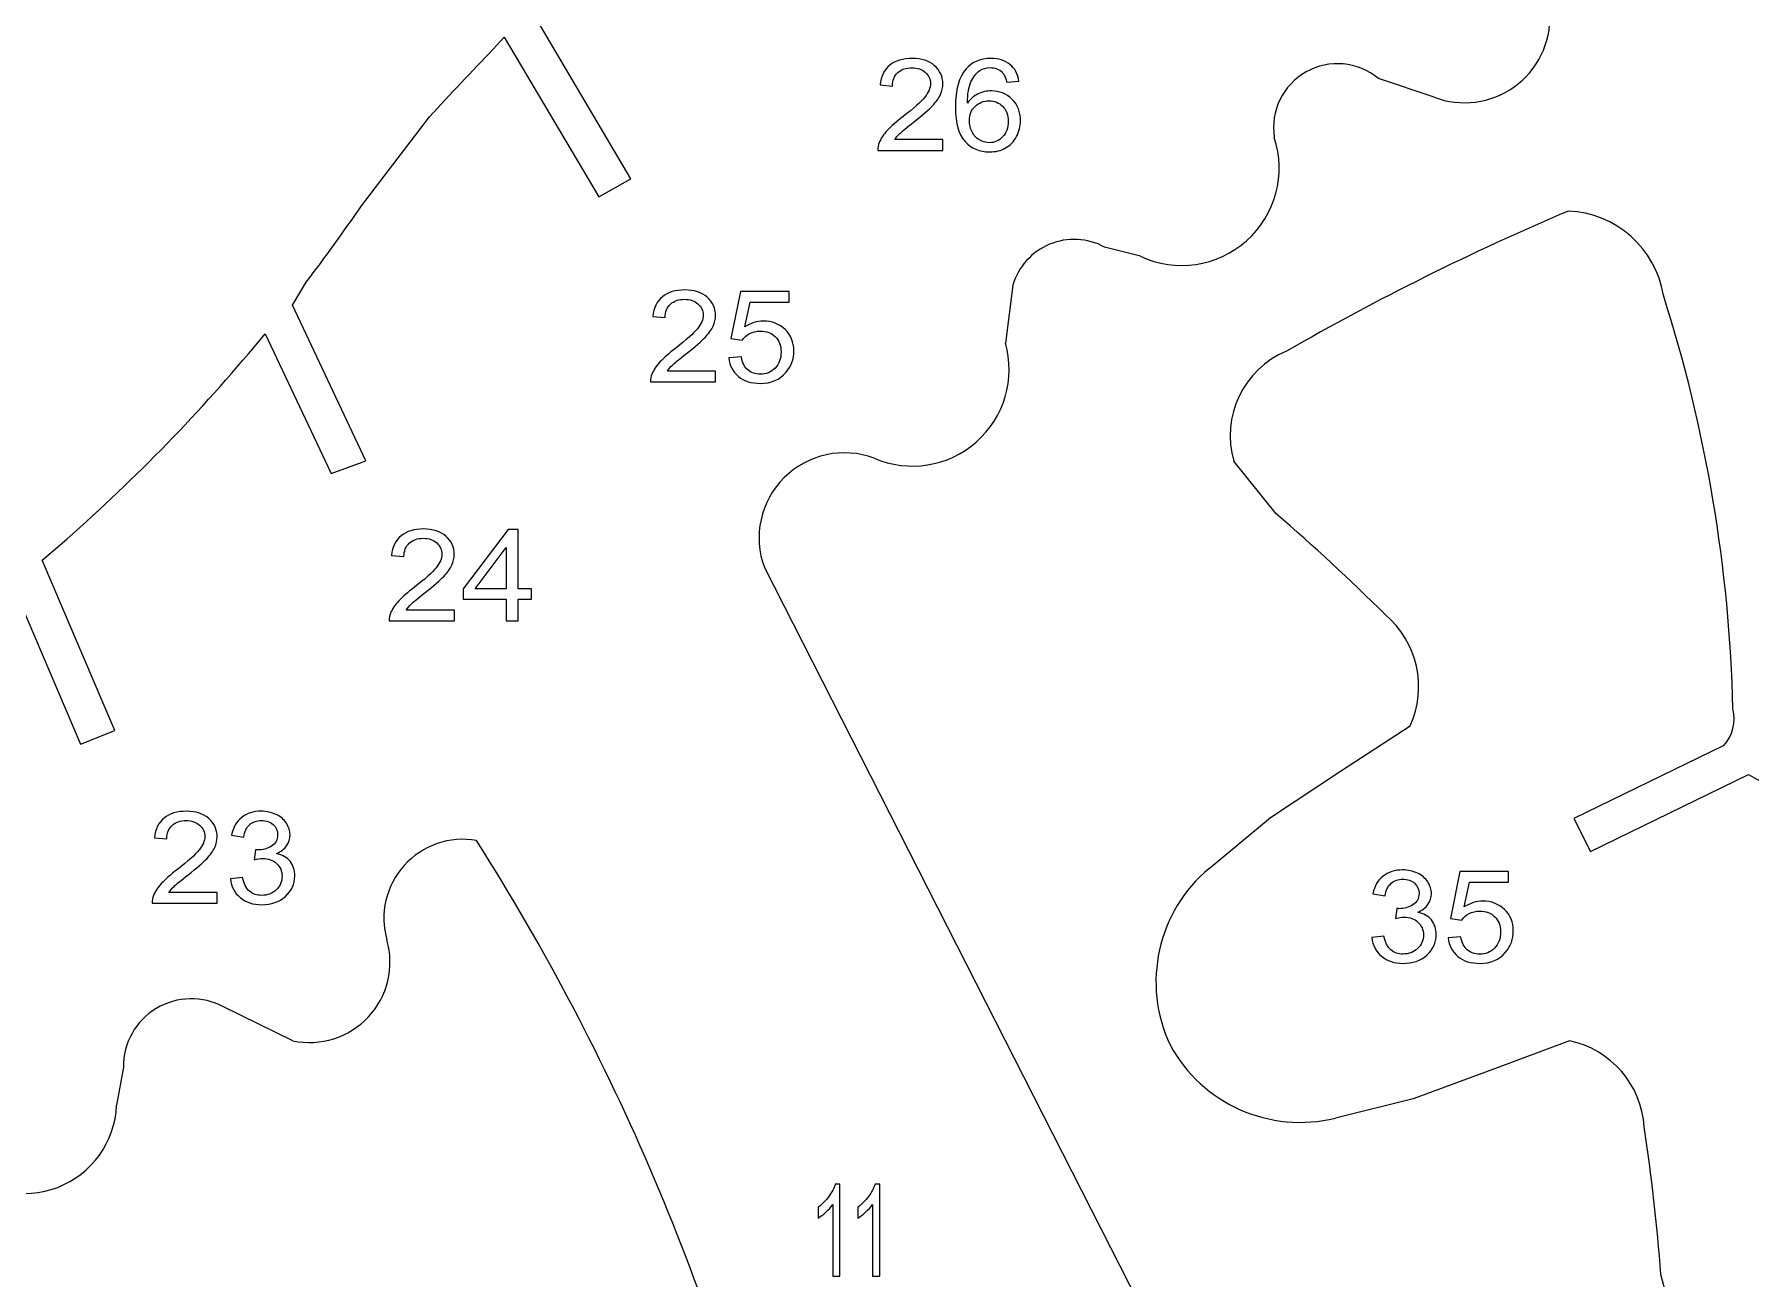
# Model space of a CAD drawing. Header units: millimetres. Extents: x -145 to 189, y -186 to 77.
# Drawn here: x 89.51 to 138.28, y -130.41 to -95.04 of the extents above; entities that cross this region are included whole.
import ezdxf

# ---------------------------------------------------------------- set-up
doc = ezdxf.new("R2010")
doc.units = ezdxf.units.MM
doc.header["$MEASUREMENT"] = 0
doc.layers.add('Capa 1', color=7, linetype='Continuous')

msp = doc.modelspace()

# ---------------------------------------------------------------- linework, layer by layer
at = {"layer": 'Capa 1', "lineweight": 25}
for points in [[(106.4573, -99.147), (106.4573, -99.147), (103.6437, -94.3845), (103.6437, -94.3845)], [(102.548, -95.4636), (101.934, -96.0958), (101.3298, -96.7374), (100.7356, -97.3882)], [(102.548, -95.4636), (102.548, -95.4636), (102.863, -95.1218), (102.863, -95.1218)], [(102.863, -95.1218), (102.863, -95.1218), (105.5449, -99.6613), (105.5449, -99.6613)], [(129.2842, -96.8275), (129.2842, -96.8275), (127.7018, -96.2988), (127.7018, -96.2988)], [(98.8023, -99.9152), (98.8023, -99.9152), (100.7356, -97.3882), (100.7356, -97.3882)], [(105.5449, -99.6613), (105.5449, -99.6613), (106.4573, -99.147), (106.4573, -99.147)], [(97.2346, -102.0839), (97.776, -101.3748), (98.2987, -100.6516), (98.8023, -99.9152)], [(133.0924, -100.0649), (130.3455, -101.2302), (127.6717, -102.561), (125.0858, -104.05)], [(135.7983, -102.4582), (135.5803, -101.1184), (134.4488, -100.1176), (133.0924, -100.0649)], [(120.9392, -101.3477), (120.9392, -101.3477), (119.9181, -101.0857), (119.9181, -101.0857)], [(96.843, -102.7387), (96.843, -102.7387), (97.2346, -102.0839), (97.2346, -102.0839)], [(117.3131, -102.1684), (117.3131, -102.1684), (117.1052, -103.8152), (117.1052, -103.8152)], [(98.9329, -107.1618), (98.9329, -107.1618), (96.843, -102.7387), (96.843, -102.7387)], [(137.7752, -114.2173), (137.6798, -110.2234), (137.0141, -106.2637), (135.7983, -102.4582)], [(95.7557, -103.9304), (95.7557, -103.9304), (96.0676, -103.5488), (96.0676, -103.5488)], [(96.0676, -103.5488), (96.0676, -103.5488), (97.9459, -107.524), (97.9459, -107.524)], [(90.2453, -109.5527), (92.2237, -107.8228), (94.066, -105.9432), (95.7557, -103.9304)], [(125.0858, -104.05), (123.8626, -104.5584), (123.2196, -105.9074), (123.5951, -107.1778)], [(97.9459, -107.524), (97.9459, -107.524), (98.9329, -107.1618), (98.9329, -107.1618)], [(124.7958, -108.6673), (124.7958, -108.6673), (123.5951, -107.1778), (123.5951, -107.1778)], [(127.8903, -111.532), (126.8926, -110.5413), (125.8604, -109.5858), (124.7958, -108.6673)], [(89.7327, -109.9895), (89.7327, -109.9895), (90.2453, -109.5527), (90.2453, -109.5527)], [(91.7938, -114.8318), (91.7938, -114.8318), (89.7327, -109.9895), (89.7327, -109.9895)], [(110.2524, -110.198), (110.2524, -110.198), (123.9055, -137.0298), (123.9055, -137.0298)], [(88.8595, -110.6112), (88.8595, -110.6112), (90.8212, -115.2209), (90.8212, -115.2209)], [(128.6014, -114.6997), (129.1037, -113.604), (128.8127, -112.3078), (127.8903, -111.532)], [(137.5168, -115.26), (137.771, -114.9771), (137.8678, -114.5862), (137.7752, -114.2173)], [(90.8212, -115.2209), (90.8212, -115.2209), (91.7938, -114.8318), (91.7938, -114.8318)], [(126.6278, -115.9855), (126.6278, -115.9855), (128.6014, -114.6997), (128.6014, -114.6997)], [(137.5168, -115.26), (137.5168, -115.26), (133.2513, -117.3336), (133.2513, -117.3336)], [(124.6395, -117.2996), (124.6395, -117.2996), (126.6278, -115.9855), (126.6278, -115.9855)], [(133.7239, -118.2682), (133.7239, -118.2682), (138.2153, -116.0831), (138.2153, -116.0831)], [(138.2153, -116.0831), (138.2153, -116.0831), (138.6912, -116.3465), (138.6912, -116.3465)], [(122.8936, -118.751), (122.8936, -118.751), (124.6395, -117.2996), (124.6395, -117.2996)], [(133.2513, -117.3336), (133.2513, -117.3336), (133.7239, -118.2682), (133.7239, -118.2682)], [(110.5474, -137.9041), (108.8368, -130.8342), (105.9733, -124.0945), (102.072, -117.9553)], [(122.8936, -118.751), (121.4226, -119.9735), (120.9657, -122.0367), (121.7829, -123.766)], [(96.8548, -123.6492), (96.8548, -123.6492), (94.886, -122.6881), (94.886, -122.6881)], [(121.7829, -123.766), (122.691, -125.4494), (124.6235, -126.3047), (126.4801, -125.8448)], [(133.1265, -123.6496), (133.1265, -123.6496), (130.9209, -124.4768), (130.9209, -124.4768)], [(135.256, -126.1001), (135.1781, -124.8973), (134.3067, -123.8945), (133.1265, -123.6496)], [(92.0392, -124.3951), (92.0392, -124.3951), (91.8487, -125.4811), (91.8487, -125.4811)], [(130.9209, -124.4768), (130.9209, -124.4768), (128.6841, -125.299), (128.6841, -125.299)], [(128.6841, -125.299), (128.6841, -125.299), (126.4801, -125.8448), (126.4801, -125.8448)], [(135.7285, -130.2905), (135.62, -128.8886), (135.4624, -127.491), (135.256, -126.1001)], [(136.2164, -132.1405), (136.2164, -132.1405), (135.7285, -130.2905), (135.7285, -130.2905)]]:
    msp.add_open_spline(points, degree=3, dxfattribs=at)
for points in [[(129.2842, -96.8275), (130.0458, -97.1161), (130.9012, -97.0043), (131.5629, -96.5295), (131.5629, -96.5295), (132.2246, -96.0547), (132.6046, -95.2801), (132.575, -94.4663)], [(127.7018, -96.2988), (127.122, -95.8133), (126.3021, -95.7379), (125.6436, -96.1095), (125.6436, -96.1095), (124.985, -96.4811), (124.6257, -97.2219), (124.7415, -97.9691)], [(120.9392, -101.3477), (121.9409, -101.8159), (123.125, -101.6434), (123.9516, -100.909), (123.9516, -100.909), (124.7781, -100.1746), (125.0887, -99.0189), (124.7415, -97.9691)], [(119.9181, -101.0857), (119.4363, -100.8266), (118.8635, -100.798), (118.3583, -101.008), (118.3583, -101.008), (117.8531, -101.218), (117.4693, -101.6441), (117.3131, -102.1684)], [(113.3747, -107.0892), (114.3487, -107.5079), (115.4766, -107.3292), (116.2735, -106.6299), (116.2735, -106.6299), (117.0703, -105.9306), (117.3939, -104.8353), (117.1052, -103.8152)], [(113.3747, -107.0892), (112.4871, -106.7568), (111.4872, -106.9725), (110.8155, -107.6413), (110.8155, -107.6413), (110.1439, -108.31), (109.9239, -109.309), (110.2524, -110.198)], [(102.072, -117.9553), (101.3106, -117.8228), (100.5345, -118.0912), (100.0177, -118.6658), (100.0177, -118.6658), (99.5008, -119.2404), (99.3159, -120.0405), (99.5281, -120.7836)], [(96.8548, -123.6492), (97.6395, -123.8153), (98.454, -123.5583), (99.0011, -122.9718), (99.0011, -122.9718), (99.5483, -122.3853), (99.7482, -121.555), (99.5281, -120.7836)], [(94.886, -122.6881), (94.2867, -122.3633), (93.5604, -122.3791), (92.9758, -122.7297), (92.9758, -122.7297), (92.3911, -123.0802), (92.035, -123.7134), (92.0392, -124.3951)], [(87.3624, -127.2166), (88.0971, -127.957), (89.2003, -128.1922), (90.1731, -127.8159), (90.1731, -127.8159), (91.1458, -127.4396), (91.8035, -126.5231), (91.8487, -125.4811)]]:
    msp.add_open_spline(points, degree=3, knots=[0, 0, 0, 0, 0.3333333, 0.3333333, 0.3333333, 0.3333333, 1, 1, 1, 1], dxfattribs=at)
at = {"layer": 'Capa 1'}
for points, knots in [([(115.3281, -98.0328), (115.3281, -98.0328), (115.3281, -98.3382), (115.3281, -98.3382), (115.3281, -98.3382), (115.3281, -98.3382), (113.4771, -98.3382), (113.4771, -98.3382), (113.4771, -98.3382), (113.4746, -98.2612), (113.4882, -98.1873), (113.5175, -98.1158), (113.5175, -98.1158), (113.5651, -97.9988), (113.6412, -97.8831), (113.7459, -97.7698), (113.7459, -97.7698), (113.8507, -97.6564), (114.0004, -97.5255), (114.195, -97.3771), (114.195, -97.3771), (114.4976, -97.145), (114.7033, -96.9613), (114.8107, -96.8256), (114.8107, -96.8256), (114.9187, -96.6898), (114.9727, -96.5614), (114.9727, -96.4402), (114.9727, -96.4402), (114.9727, -96.3135), (114.9239, -96.2068), (114.8262, -96.1196), (114.8262, -96.1196), (114.7286, -96.0329), (114.6011, -95.9893), (114.4443, -95.9893), (114.4443, -95.9893), (114.2784, -95.9893), (114.1455, -96.0353), (114.046, -96.1275), (114.046, -96.1275), (113.9464, -96.219), (113.8963, -96.3462), (113.895, -96.5092), (113.895, -96.5092), (113.895, -96.5092), (113.5436, -96.4765), (113.5436, -96.4765), (113.5436, -96.4765), (113.5677, -96.2317), (113.6587, -96.045), (113.8163, -95.9166), (113.8163, -95.9166), (113.9743, -95.7881), (114.1859, -95.7238), (114.4521, -95.7238), (114.4521, -95.7238), (114.7201, -95.7238), (114.933, -95.7929), (115.0892, -95.9317), (115.0892, -95.9317), (115.246, -96.0705), (115.3241, -96.2426), (115.3241, -96.4474), (115.3241, -96.4474), (115.3241, -96.5517), (115.3013, -96.6541), (115.2552, -96.7547), (115.2552, -96.7547), (115.2096, -96.8559), (115.1335, -96.9619), (115.0274, -97.0734), (115.0274, -97.0734), (114.9206, -97.1843), (114.7443, -97.3377), (114.4983, -97.5316), (114.4983, -97.5316), (114.292, -97.6928), (114.1593, -97.8019), (114.1006, -97.8594), (114.1006, -97.8594), (114.0421, -97.917), (113.9939, -97.9746), (113.9555, -98.0328), (113.9555, -98.0328), (113.9555, -98.0328), (115.3281, -98.0328), (115.3281, -98.0328)], [0, 0, 0, 0, 0.0434783, 0.0434783, 0.0434783, 0.0434783, 0.0869565, 0.0869565, 0.0869565, 0.0869565, 0.1304348, 0.1304348, 0.1304348, 0.1304348, 0.173913, 0.173913, 0.173913, 0.173913, 0.2173913, 0.2173913, 0.2173913, 0.2173913, 0.2608696, 0.2608696, 0.2608696, 0.2608696, 0.3043478, 0.3043478, 0.3043478, 0.3043478, 0.3478261, 0.3478261, 0.3478261, 0.3478261, 0.3913043, 0.3913043, 0.3913043, 0.3913043, 0.4347826, 0.4347826, 0.4347826, 0.4347826, 0.4782609, 0.4782609, 0.4782609, 0.4782609, 0.5217391, 0.5217391, 0.5217391, 0.5217391, 0.5652174, 0.5652174, 0.5652174, 0.5652174, 0.6086957, 0.6086957, 0.6086957, 0.6086957, 0.6521739, 0.6521739, 0.6521739, 0.6521739, 0.6956522, 0.6956522, 0.6956522, 0.6956522, 0.7391304, 0.7391304, 0.7391304, 0.7391304, 0.7826087, 0.7826087, 0.7826087, 0.7826087, 0.826087, 0.826087, 0.826087, 0.826087, 0.8695652, 0.8695652, 0.8695652, 0.8695652, 0.9130435, 0.9130435, 0.9130435, 0.9130435, 1, 1, 1, 1]), ([(117.4841, -96.3711), (117.4841, -96.3711), (117.1444, -96.3965), (117.1444, -96.3965), (117.1444, -96.3965), (117.1138, -96.2711), (117.0702, -96.1796), (117.0136, -96.1226), (117.0136, -96.1226), (116.9205, -96.0311), (116.8053, -95.9856), (116.6687, -95.9856), (116.6687, -95.9856), (116.5587, -95.9856), (116.4611, -96.0141), (116.3772, -96.0711), (116.3772, -96.0711), (116.2691, -96.1444), (116.1845, -96.2511), (116.1214, -96.3917), (116.1214, -96.3917), (116.0589, -96.5329), (116.0263, -96.7335), (116.0237, -96.9934), (116.0237, -96.9934), (116.1064, -96.8765), (116.2079, -96.7892), (116.3276, -96.7329), (116.3276, -96.7329), (116.4474, -96.6759), (116.5724, -96.6474), (116.7038, -96.6474), (116.7038, -96.6474), (116.9329, -96.6474), (117.1281, -96.7262), (117.2895, -96.8832), (117.2895, -96.8832), (117.4503, -97.0401), (117.5309, -97.2425), (117.5309, -97.4916), (117.5309, -97.4916), (117.5309, -97.6552), (117.4932, -97.8067), (117.4177, -97.9473), (117.4177, -97.9473), (117.3416, -98.0879), (117.2381, -98.1952), (117.1054, -98.2697), (117.1054, -98.2697), (116.9733, -98.3443), (116.8229, -98.3818), (116.655, -98.3818), (116.655, -98.3818), (116.3693, -98.3818), (116.1356, -98.2837), (115.9548, -98.0879), (115.9548, -98.0879), (115.7745, -97.8922), (115.6841, -97.5692), (115.6841, -97.1195), (115.6841, -97.1195), (115.6841, -96.6165), (115.7843, -96.2505), (115.984, -96.022), (115.984, -96.022), (116.1585, -95.8232), (116.3934, -95.7238), (116.6895, -95.7238), (116.6895, -95.7238), (116.9095, -95.7238), (117.0904, -95.7814), (117.231, -95.896), (117.231, -95.896), (117.3716, -96.0105), (117.4562, -96.1687), (117.4841, -96.3711)], [0, 0, 0, 0, 0.05, 0.05, 0.05, 0.05, 0.1, 0.1, 0.1, 0.1, 0.15, 0.15, 0.15, 0.15, 0.2, 0.2, 0.2, 0.2, 0.25, 0.25, 0.25, 0.25, 0.3, 0.3, 0.3, 0.3, 0.35, 0.35, 0.35, 0.35, 0.4, 0.4, 0.4, 0.4, 0.45, 0.45, 0.45, 0.45, 0.5, 0.5, 0.5, 0.5, 0.55, 0.55, 0.55, 0.55, 0.6, 0.6, 0.6, 0.6, 0.65, 0.65, 0.65, 0.65, 0.7, 0.7, 0.7, 0.7, 0.75, 0.75, 0.75, 0.75, 0.8, 0.8, 0.8, 0.8, 0.85, 0.85, 0.85, 0.85, 0.9, 0.9, 0.9, 0.9, 1, 1, 1, 1]), ([(116.0784, -97.4946), (116.0784, -97.6049), (116.1038, -97.7104), (116.1539, -97.811), (116.1539, -97.811), (116.204, -97.9116), (116.2743, -97.9879), (116.3635, -98.0406), (116.3635, -98.0406), (116.4533, -98.0934), (116.5483, -98.12), (116.6492, -98.12), (116.6492, -98.12), (116.7955, -98.12), (116.9205, -98.0655), (117.0241, -97.9564), (117.0241, -97.9564), (117.1275, -97.8473), (117.1796, -97.6995), (117.1796, -97.5122), (117.1796, -97.5122), (117.1796, -97.3322), (117.1281, -97.1904), (117.026, -97.0868), (117.026, -97.0868), (116.9238, -96.9831), (116.7936, -96.931), (116.6355, -96.931), (116.6355, -96.931), (116.4806, -96.931), (116.3485, -96.9831), (116.2404, -97.0868), (116.2404, -97.0868), (116.1324, -97.1904), (116.0784, -97.3262), (116.0784, -97.4946)], [0, 0, 0, 0, 0.1, 0.1, 0.1, 0.1, 0.2, 0.2, 0.2, 0.2, 0.3, 0.3, 0.3, 0.3, 0.4, 0.4, 0.4, 0.4, 0.5, 0.5, 0.5, 0.5, 0.6, 0.6, 0.6, 0.6, 0.7, 0.7, 0.7, 0.7, 0.8, 0.8, 0.8, 0.8, 1, 1, 1, 1]), ([(108.8687, -104.6145), (108.8687, -104.6145), (108.8687, -104.9199), (108.8687, -104.9199), (108.8687, -104.9199), (108.8687, -104.9199), (107.0177, -104.9199), (107.0177, -104.9199), (107.0177, -104.9199), (107.0152, -104.8429), (107.0288, -104.769), (107.0581, -104.6975), (107.0581, -104.6975), (107.1057, -104.5805), (107.1818, -104.4648), (107.2865, -104.3515), (107.2865, -104.3515), (107.3913, -104.2381), (107.541, -104.1072), (107.7356, -103.9588), (107.7356, -103.9588), (108.0382, -103.7267), (108.2439, -103.543), (108.3513, -103.4073), (108.3513, -103.4073), (108.4593, -103.2715), (108.5133, -103.1431), (108.5133, -103.0219), (108.5133, -103.0219), (108.5133, -102.8952), (108.4645, -102.7885), (108.3669, -102.7013), (108.3669, -102.7013), (108.2692, -102.6146), (108.1417, -102.571), (107.9849, -102.571), (107.9849, -102.571), (107.819, -102.571), (107.6861, -102.617), (107.5866, -102.7092), (107.5866, -102.7092), (107.487, -102.8007), (107.4369, -102.9279), (107.4356, -103.0909), (107.4356, -103.0909), (107.4356, -103.0909), (107.0842, -103.0582), (107.0842, -103.0582), (107.0842, -103.0582), (107.1083, -102.8134), (107.1993, -102.6267), (107.3569, -102.4983), (107.3569, -102.4983), (107.5149, -102.3698), (107.7265, -102.3055), (107.9927, -102.3055), (107.9927, -102.3055), (108.2608, -102.3055), (108.4736, -102.3746), (108.6299, -102.5134), (108.6299, -102.5134), (108.7866, -102.6522), (108.8647, -102.8243), (108.8647, -103.0291), (108.8647, -103.0291), (108.8647, -103.1334), (108.8419, -103.2358), (108.7958, -103.3364), (108.7958, -103.3364), (108.7502, -103.4376), (108.6741, -103.5436), (108.568, -103.6551), (108.568, -103.6551), (108.4613, -103.766), (108.2849, -103.9194), (108.0389, -104.1133), (108.0389, -104.1133), (107.8326, -104.2745), (107.6999, -104.3836), (107.6412, -104.4411), (107.6412, -104.4411), (107.5827, -104.4987), (107.5345, -104.5563), (107.4962, -104.6145), (107.4962, -104.6145), (107.4962, -104.6145), (108.8687, -104.6145), (108.8687, -104.6145)], [0, 0, 0, 0, 0.0434783, 0.0434783, 0.0434783, 0.0434783, 0.0869565, 0.0869565, 0.0869565, 0.0869565, 0.1304348, 0.1304348, 0.1304348, 0.1304348, 0.173913, 0.173913, 0.173913, 0.173913, 0.2173913, 0.2173913, 0.2173913, 0.2173913, 0.2608696, 0.2608696, 0.2608696, 0.2608696, 0.3043478, 0.3043478, 0.3043478, 0.3043478, 0.3478261, 0.3478261, 0.3478261, 0.3478261, 0.3913043, 0.3913043, 0.3913043, 0.3913043, 0.4347826, 0.4347826, 0.4347826, 0.4347826, 0.4782609, 0.4782609, 0.4782609, 0.4782609, 0.5217391, 0.5217391, 0.5217391, 0.5217391, 0.5652174, 0.5652174, 0.5652174, 0.5652174, 0.6086957, 0.6086957, 0.6086957, 0.6086957, 0.6521739, 0.6521739, 0.6521739, 0.6521739, 0.6956522, 0.6956522, 0.6956522, 0.6956522, 0.7391304, 0.7391304, 0.7391304, 0.7391304, 0.7826087, 0.7826087, 0.7826087, 0.7826087, 0.826087, 0.826087, 0.826087, 0.826087, 0.8695652, 0.8695652, 0.8695652, 0.8695652, 0.9130435, 0.9130435, 0.9130435, 0.9130435, 1, 1, 1, 1]), ([(109.2402, -104.2363), (109.2402, -104.2363), (109.5995, -104.2109), (109.5995, -104.2109), (109.5995, -104.2109), (109.6262, -104.3739), (109.6881, -104.4963), (109.7843, -104.5787), (109.7843, -104.5787), (109.8806, -104.6605), (109.9984, -104.7017), (110.137, -104.7017), (110.137, -104.7017), (110.3044, -104.7017), (110.4442, -104.6436), (110.5581, -104.5278), (110.5581, -104.5278), (110.6713, -104.4115), (110.728, -104.2575), (110.728, -104.066), (110.728, -104.066), (110.728, -103.8836), (110.674, -103.74), (110.5653, -103.6345), (110.5653, -103.6345), (110.4566, -103.5291), (110.3127, -103.4764), (110.1338, -103.4764), (110.1338, -103.4764), (110.0225, -103.4764), (109.9229, -103.5), (109.8344, -103.5473), (109.8344, -103.5473), (109.7466, -103.5945), (109.6776, -103.6557), (109.6268, -103.7309), (109.6268, -103.7309), (109.6268, -103.7309), (109.3027, -103.6873), (109.3027, -103.6873), (109.3027, -103.6873), (109.3027, -103.6873), (109.5722, -102.3492), (109.5722, -102.3492), (109.5722, -102.3492), (109.5722, -102.3492), (110.9584, -102.3492), (110.9584, -102.3492), (110.9584, -102.3492), (110.9584, -102.3492), (110.9584, -102.6546), (110.9584, -102.6546), (110.9584, -102.6546), (110.9584, -102.6546), (109.8461, -102.6546), (109.8461, -102.6546), (109.8461, -102.6546), (109.8461, -102.6546), (109.6971, -103.357), (109.6971, -103.357), (109.6971, -103.357), (109.8644, -103.2473), (110.0401, -103.1928), (110.2236, -103.1928), (110.2236, -103.1928), (110.467, -103.1928), (110.6727, -103.2715), (110.8399, -103.4291), (110.8399, -103.4291), (111.0072, -103.5867), (111.0911, -103.7891), (111.0911, -104.0363), (111.0911, -104.0363), (111.0911, -104.2721), (111.0175, -104.4757), (110.8705, -104.6472), (110.8705, -104.6472), (110.6915, -104.8581), (110.4469, -104.9635), (110.137, -104.9635), (110.137, -104.9635), (109.8833, -104.9635), (109.6762, -104.8969), (109.5156, -104.7642), (109.5156, -104.7642), (109.3548, -104.6314), (109.263, -104.4557), (109.2402, -104.2363)], [0, 0, 0, 0, 0.0434783, 0.0434783, 0.0434783, 0.0434783, 0.0869565, 0.0869565, 0.0869565, 0.0869565, 0.1304348, 0.1304348, 0.1304348, 0.1304348, 0.173913, 0.173913, 0.173913, 0.173913, 0.2173913, 0.2173913, 0.2173913, 0.2173913, 0.2608696, 0.2608696, 0.2608696, 0.2608696, 0.3043478, 0.3043478, 0.3043478, 0.3043478, 0.3478261, 0.3478261, 0.3478261, 0.3478261, 0.3913043, 0.3913043, 0.3913043, 0.3913043, 0.4347826, 0.4347826, 0.4347826, 0.4347826, 0.4782609, 0.4782609, 0.4782609, 0.4782609, 0.5217391, 0.5217391, 0.5217391, 0.5217391, 0.5652174, 0.5652174, 0.5652174, 0.5652174, 0.6086957, 0.6086957, 0.6086957, 0.6086957, 0.6521739, 0.6521739, 0.6521739, 0.6521739, 0.6956522, 0.6956522, 0.6956522, 0.6956522, 0.7391304, 0.7391304, 0.7391304, 0.7391304, 0.7826087, 0.7826087, 0.7826087, 0.7826087, 0.826087, 0.826087, 0.826087, 0.826087, 0.8695652, 0.8695652, 0.8695652, 0.8695652, 0.9130435, 0.9130435, 0.9130435, 0.9130435, 1, 1, 1, 1]), ([(101.4448, -111.4097), (101.4448, -111.4097), (101.4448, -111.7151), (101.4448, -111.7151), (101.4448, -111.7151), (101.4448, -111.7151), (99.5938, -111.7151), (99.5938, -111.7151), (99.5938, -111.7151), (99.5912, -111.6381), (99.6049, -111.5642), (99.6342, -111.4927), (99.6342, -111.4927), (99.6818, -111.3757), (99.7579, -111.26), (99.8626, -111.1467), (99.8626, -111.1467), (99.9674, -111.0333), (100.1171, -110.9024), (100.3117, -110.754), (100.3117, -110.754), (100.6143, -110.5219), (100.82, -110.3382), (100.9274, -110.2025), (100.9274, -110.2025), (101.0354, -110.0667), (101.0894, -109.9383), (101.0894, -109.8171), (101.0894, -109.8171), (101.0894, -109.6904), (101.0405, -109.5837), (100.9429, -109.4965), (100.9429, -109.4965), (100.8453, -109.4098), (100.7177, -109.3662), (100.561, -109.3662), (100.561, -109.3662), (100.395, -109.3662), (100.2622, -109.4122), (100.1626, -109.5044), (100.1626, -109.5044), (100.0631, -109.5959), (100.0129, -109.7231), (100.0117, -109.8861), (100.0117, -109.8861), (100.0117, -109.8861), (99.6603, -109.8534), (99.6603, -109.8534), (99.6603, -109.8534), (99.6843, -109.6086), (99.7754, -109.4219), (99.9329, -109.2935), (99.9329, -109.2935), (100.091, -109.165), (100.3026, -109.1007), (100.5688, -109.1007), (100.5688, -109.1007), (100.8368, -109.1007), (101.0497, -109.1698), (101.2059, -109.3086), (101.2059, -109.3086), (101.3627, -109.4474), (101.4408, -109.6195), (101.4408, -109.8243), (101.4408, -109.8243), (101.4408, -109.9286), (101.418, -110.031), (101.3718, -110.1316), (101.3718, -110.1316), (101.3263, -110.2328), (101.2502, -110.3388), (101.1441, -110.4503), (101.1441, -110.4503), (101.0373, -110.5612), (100.861, -110.7146), (100.615, -110.9085), (100.615, -110.9085), (100.4087, -111.0697), (100.2759, -111.1788), (100.2173, -111.2363), (100.2173, -111.2363), (100.1588, -111.2939), (100.1106, -111.3515), (100.0722, -111.4097), (100.0722, -111.4097), (100.0722, -111.4097), (101.4448, -111.4097), (101.4448, -111.4097)], [0, 0, 0, 0, 0.0434783, 0.0434783, 0.0434783, 0.0434783, 0.0869565, 0.0869565, 0.0869565, 0.0869565, 0.1304348, 0.1304348, 0.1304348, 0.1304348, 0.173913, 0.173913, 0.173913, 0.173913, 0.2173913, 0.2173913, 0.2173913, 0.2173913, 0.2608696, 0.2608696, 0.2608696, 0.2608696, 0.3043478, 0.3043478, 0.3043478, 0.3043478, 0.3478261, 0.3478261, 0.3478261, 0.3478261, 0.3913043, 0.3913043, 0.3913043, 0.3913043, 0.4347826, 0.4347826, 0.4347826, 0.4347826, 0.4782609, 0.4782609, 0.4782609, 0.4782609, 0.5217391, 0.5217391, 0.5217391, 0.5217391, 0.5652174, 0.5652174, 0.5652174, 0.5652174, 0.6086957, 0.6086957, 0.6086957, 0.6086957, 0.6521739, 0.6521739, 0.6521739, 0.6521739, 0.6956522, 0.6956522, 0.6956522, 0.6956522, 0.7391304, 0.7391304, 0.7391304, 0.7391304, 0.7826087, 0.7826087, 0.7826087, 0.7826087, 0.826087, 0.826087, 0.826087, 0.826087, 0.8695652, 0.8695652, 0.8695652, 0.8695652, 0.9130435, 0.9130435, 0.9130435, 0.9130435, 1, 1, 1, 1]), ([(102.9136, -111.7151), (102.9136, -111.7151), (102.9136, -111.0933), (102.9136, -111.0933), (102.9136, -111.0933), (102.9136, -111.0933), (101.6992, -111.0933), (101.6992, -111.0933), (101.6992, -111.0933), (101.6992, -111.0933), (101.6992, -110.7988), (101.6992, -110.7988), (101.6992, -110.7988), (101.6992, -110.7988), (102.976, -109.1117), (102.976, -109.1117), (102.976, -109.1117), (102.976, -109.1117), (103.2571, -109.1117), (103.2571, -109.1117), (103.2571, -109.1117), (103.2571, -109.1117), (103.2571, -110.7988), (103.2571, -110.7988), (103.2571, -110.7988), (103.2571, -110.7988), (103.6359, -110.7988), (103.6359, -110.7988), (103.6359, -110.7988), (103.6359, -110.7988), (103.6359, -111.0933), (103.6359, -111.0933), (103.6359, -111.0933), (103.6359, -111.0933), (103.2571, -111.0933), (103.2571, -111.0933), (103.2571, -111.0933), (103.2571, -111.0933), (103.2571, -111.7151), (103.2571, -111.7151), (103.2571, -111.7151), (103.2571, -111.7151), (102.9136, -111.7151), (102.9136, -111.7151)], [0, 0, 0, 0, 0.0833333, 0.0833333, 0.0833333, 0.0833333, 0.1666667, 0.1666667, 0.1666667, 0.1666667, 0.25, 0.25, 0.25, 0.25, 0.3333333, 0.3333333, 0.3333333, 0.3333333, 0.4166667, 0.4166667, 0.4166667, 0.4166667, 0.5, 0.5, 0.5, 0.5, 0.5833333, 0.5833333, 0.5833333, 0.5833333, 0.6666667, 0.6666667, 0.6666667, 0.6666667, 0.75, 0.75, 0.75, 0.75, 0.8333333, 0.8333333, 0.8333333, 0.8333333, 1, 1, 1, 1]), ([(102.9136, -110.7988), (102.9136, -110.7988), (102.9136, -109.6274), (102.9136, -109.6274), (102.9136, -109.6274), (102.9136, -109.6274), (102.037, -110.7988), (102.037, -110.7988), (102.037, -110.7988), (102.037, -110.7988), (102.9136, -110.7988), (102.9136, -110.7988)], [0, 0, 0, 0, 0.25, 0.25, 0.25, 0.25, 0.5, 0.5, 0.5, 0.5, 1, 1, 1, 1]), ([(94.7081, -119.4333), (94.7081, -119.4333), (94.7081, -119.7387), (94.7081, -119.7387), (94.7081, -119.7387), (94.7081, -119.7387), (92.8571, -119.7387), (92.8571, -119.7387), (92.8571, -119.7387), (92.8546, -119.6617), (92.8682, -119.5878), (92.8975, -119.5163), (92.8975, -119.5163), (92.9451, -119.3993), (93.0212, -119.2836), (93.1259, -119.1703), (93.1259, -119.1703), (93.2307, -119.0569), (93.3804, -118.926), (93.575, -118.7776), (93.575, -118.7776), (93.8776, -118.5455), (94.0833, -118.3618), (94.1907, -118.2261), (94.1907, -118.2261), (94.2987, -118.0903), (94.3527, -117.9619), (94.3527, -117.8407), (94.3527, -117.8407), (94.3527, -117.714), (94.3039, -117.6073), (94.2062, -117.5201), (94.2062, -117.5201), (94.1086, -117.4334), (93.9811, -117.3898), (93.8243, -117.3898), (93.8243, -117.3898), (93.6584, -117.3898), (93.5255, -117.4358), (93.426, -117.528), (93.426, -117.528), (93.3264, -117.6195), (93.2763, -117.7467), (93.275, -117.9097), (93.275, -117.9097), (93.275, -117.9097), (92.9236, -117.877), (92.9236, -117.877), (92.9236, -117.877), (92.9477, -117.6322), (93.0387, -117.4455), (93.1963, -117.3171), (93.1963, -117.3171), (93.3543, -117.1886), (93.5659, -117.1243), (93.8321, -117.1243), (93.8321, -117.1243), (94.1001, -117.1243), (94.313, -117.1934), (94.4692, -117.3322), (94.4692, -117.3322), (94.626, -117.471), (94.7041, -117.6431), (94.7041, -117.8479), (94.7041, -117.8479), (94.7041, -117.9522), (94.6813, -118.0546), (94.6352, -118.1552), (94.6352, -118.1552), (94.5896, -118.2564), (94.5135, -118.3624), (94.4074, -118.4739), (94.4074, -118.4739), (94.3006, -118.5848), (94.1243, -118.7382), (93.8783, -118.9321), (93.8783, -118.9321), (93.672, -119.0933), (93.5393, -119.2024), (93.4806, -119.2599), (93.4806, -119.2599), (93.4221, -119.3175), (93.3739, -119.3751), (93.3355, -119.4333), (93.3355, -119.4333), (93.3355, -119.4333), (94.7081, -119.4333), (94.7081, -119.4333)], [0, 0, 0, 0, 0.0434783, 0.0434783, 0.0434783, 0.0434783, 0.0869565, 0.0869565, 0.0869565, 0.0869565, 0.1304348, 0.1304348, 0.1304348, 0.1304348, 0.173913, 0.173913, 0.173913, 0.173913, 0.2173913, 0.2173913, 0.2173913, 0.2173913, 0.2608696, 0.2608696, 0.2608696, 0.2608696, 0.3043478, 0.3043478, 0.3043478, 0.3043478, 0.3478261, 0.3478261, 0.3478261, 0.3478261, 0.3913043, 0.3913043, 0.3913043, 0.3913043, 0.4347826, 0.4347826, 0.4347826, 0.4347826, 0.4782609, 0.4782609, 0.4782609, 0.4782609, 0.5217391, 0.5217391, 0.5217391, 0.5217391, 0.5652174, 0.5652174, 0.5652174, 0.5652174, 0.6086957, 0.6086957, 0.6086957, 0.6086957, 0.6521739, 0.6521739, 0.6521739, 0.6521739, 0.6956522, 0.6956522, 0.6956522, 0.6956522, 0.7391304, 0.7391304, 0.7391304, 0.7391304, 0.7826087, 0.7826087, 0.7826087, 0.7826087, 0.826087, 0.826087, 0.826087, 0.826087, 0.8695652, 0.8695652, 0.8695652, 0.8695652, 0.9130435, 0.9130435, 0.9130435, 0.9130435, 1, 1, 1, 1]), ([(95.0796, -119.0478), (95.0796, -119.0478), (95.4233, -119.0042), (95.4233, -119.0042), (95.4233, -119.0042), (95.463, -119.186), (95.5294, -119.3169), (95.6237, -119.3969), (95.6237, -119.3969), (95.7181, -119.4769), (95.8339, -119.5169), (95.9713, -119.5169), (95.9713, -119.5169), (96.134, -119.5169), (96.2712, -119.4648), (96.3819, -119.3605), (96.3819, -119.3605), (96.4925, -119.2563), (96.5478, -119.1272), (96.5478, -118.9733), (96.5478, -118.9733), (96.5478, -118.8266), (96.4964, -118.7054), (96.393, -118.6097), (96.393, -118.6097), (96.2901, -118.5145), (96.1593, -118.4667), (95.9998, -118.4667), (95.9998, -118.4667), (95.9348, -118.4667), (95.8541, -118.4788), (95.7571, -118.5024), (95.7571, -118.5024), (95.7571, -118.5024), (95.7955, -118.2224), (95.7955, -118.2224), (95.7955, -118.2224), (95.8183, -118.2249), (95.8372, -118.2261), (95.8508, -118.2261), (95.8508, -118.2261), (95.9979, -118.2261), (96.1294, -118.1903), (96.2472, -118.1194), (96.2472, -118.1194), (96.3643, -118.0485), (96.4228, -117.9394), (96.4228, -117.7922), (96.4228, -117.7922), (96.4228, -117.6752), (96.3799, -117.5783), (96.2946, -117.5013), (96.2946, -117.5013), (96.2095, -117.4243), (96.0994, -117.3861), (95.9647, -117.3861), (95.9647, -117.3861), (95.8307, -117.3861), (95.7193, -117.4255), (95.6302, -117.5043), (95.6302, -117.5043), (95.5411, -117.5831), (95.4838, -117.7013), (95.4584, -117.8588), (95.4584, -117.8588), (95.4584, -117.8588), (95.1148, -117.8007), (95.1148, -117.8007), (95.1148, -117.8007), (95.1571, -117.5861), (95.2521, -117.4195), (95.4012, -117.3013), (95.4012, -117.3013), (95.5496, -117.1831), (95.735, -117.1243), (95.9562, -117.1243), (95.9562, -117.1243), (96.1085, -117.1243), (96.2491, -117.1546), (96.3773, -117.2159), (96.3773, -117.2159), (96.5062, -117.2765), (96.6044, -117.3595), (96.6721, -117.4643), (96.6721, -117.4643), (96.7405, -117.5698), (96.7743, -117.6813), (96.7743, -117.7994), (96.7743, -117.7994), (96.7743, -117.9116), (96.7418, -118.0134), (96.6774, -118.1055), (96.6774, -118.1055), (96.6123, -118.1976), (96.516, -118.2709), (96.389, -118.3255), (96.389, -118.3255), (96.5544, -118.3606), (96.6825, -118.4346), (96.7743, -118.5467), (96.7743, -118.5467), (96.8654, -118.6582), (96.9109, -118.7988), (96.9109, -118.9666), (96.9109, -118.9666), (96.9109, -119.1939), (96.8218, -119.3872), (96.6442, -119.5454), (96.6442, -119.5454), (96.4658, -119.7036), (96.2406, -119.7823), (95.9686, -119.7823), (95.9686, -119.7823), (95.7233, -119.7823), (95.5196, -119.7139), (95.3576, -119.5775), (95.3576, -119.5775), (95.1949, -119.4411), (95.1024, -119.2648), (95.0796, -119.0478)], [0, 0, 0, 0, 0.0322581, 0.0322581, 0.0322581, 0.0322581, 0.0645161, 0.0645161, 0.0645161, 0.0645161, 0.0967742, 0.0967742, 0.0967742, 0.0967742, 0.1290323, 0.1290323, 0.1290323, 0.1290323, 0.1612903, 0.1612903, 0.1612903, 0.1612903, 0.1935484, 0.1935484, 0.1935484, 0.1935484, 0.2258065, 0.2258065, 0.2258065, 0.2258065, 0.2580645, 0.2580645, 0.2580645, 0.2580645, 0.2903226, 0.2903226, 0.2903226, 0.2903226, 0.3225806, 0.3225806, 0.3225806, 0.3225806, 0.3548387, 0.3548387, 0.3548387, 0.3548387, 0.3870968, 0.3870968, 0.3870968, 0.3870968, 0.4193548, 0.4193548, 0.4193548, 0.4193548, 0.4516129, 0.4516129, 0.4516129, 0.4516129, 0.483871, 0.483871, 0.483871, 0.483871, 0.516129, 0.516129, 0.516129, 0.516129, 0.5483871, 0.5483871, 0.5483871, 0.5483871, 0.5806452, 0.5806452, 0.5806452, 0.5806452, 0.6129032, 0.6129032, 0.6129032, 0.6129032, 0.6451613, 0.6451613, 0.6451613, 0.6451613, 0.6774194, 0.6774194, 0.6774194, 0.6774194, 0.7096774, 0.7096774, 0.7096774, 0.7096774, 0.7419355, 0.7419355, 0.7419355, 0.7419355, 0.7741935, 0.7741935, 0.7741935, 0.7741935, 0.8064516, 0.8064516, 0.8064516, 0.8064516, 0.8387097, 0.8387097, 0.8387097, 0.8387097, 0.8709677, 0.8709677, 0.8709677, 0.8709677, 0.9032258, 0.9032258, 0.9032258, 0.9032258, 0.9354839, 0.9354839, 0.9354839, 0.9354839, 1, 1, 1, 1]), ([(127.5119, -120.7161), (127.5119, -120.7161), (127.8555, -120.6725), (127.8555, -120.6725), (127.8555, -120.6725), (127.8953, -120.8543), (127.9616, -120.9852), (128.0559, -121.0652), (128.0559, -121.0652), (128.1503, -121.1452), (128.2662, -121.1852), (128.4035, -121.1852), (128.4035, -121.1852), (128.5662, -121.1852), (128.7035, -121.1331), (128.8142, -121.0288), (128.8142, -121.0288), (128.9248, -120.9246), (128.9801, -120.7955), (128.9801, -120.6416), (128.9801, -120.6416), (128.9801, -120.4949), (128.9287, -120.3737), (128.8253, -120.278), (128.8253, -120.278), (128.7224, -120.1828), (128.5916, -120.135), (128.4321, -120.135), (128.4321, -120.135), (128.367, -120.135), (128.2864, -120.1471), (128.1894, -120.1707), (128.1894, -120.1707), (128.1894, -120.1707), (128.2278, -119.8907), (128.2278, -119.8907), (128.2278, -119.8907), (128.2505, -119.8932), (128.2694, -119.8944), (128.2831, -119.8944), (128.2831, -119.8944), (128.4302, -119.8944), (128.5616, -119.8586), (128.6794, -119.7877), (128.6794, -119.7877), (128.7966, -119.7168), (128.8551, -119.6077), (128.8551, -119.4605), (128.8551, -119.4605), (128.8551, -119.3435), (128.8122, -119.2466), (128.7269, -119.1696), (128.7269, -119.1696), (128.6417, -119.0926), (128.5317, -119.0544), (128.397, -119.0544), (128.397, -119.0544), (128.263, -119.0544), (128.1516, -119.0938), (128.0625, -119.1726), (128.0625, -119.1726), (127.9733, -119.2514), (127.9161, -119.3696), (127.8907, -119.5271), (127.8907, -119.5271), (127.8907, -119.5271), (127.547, -119.469), (127.547, -119.469), (127.547, -119.469), (127.5893, -119.2544), (127.6844, -119.0878), (127.8334, -118.9696), (127.8334, -118.9696), (127.9818, -118.8514), (128.1673, -118.7926), (128.3885, -118.7926), (128.3885, -118.7926), (128.5408, -118.7926), (128.6814, -118.8229), (128.8096, -118.8842), (128.8096, -118.8842), (128.9384, -118.9448), (129.0367, -119.0278), (129.1044, -119.1326), (129.1044, -119.1326), (129.1728, -119.2381), (129.2066, -119.3496), (129.2066, -119.4677), (129.2066, -119.4677), (129.2066, -119.5799), (129.1741, -119.6817), (129.1096, -119.7738), (129.1096, -119.7738), (129.0445, -119.8659), (128.9482, -119.9392), (128.8213, -119.9938), (128.8213, -119.9938), (128.9867, -120.0289), (129.1148, -120.1029), (129.2066, -120.215), (129.2066, -120.215), (129.2977, -120.3265), (129.3432, -120.4671), (129.3432, -120.6349), (129.3432, -120.6349), (129.3432, -120.8622), (129.2541, -121.0555), (129.0764, -121.2137), (129.0764, -121.2137), (128.8981, -121.3719), (128.6729, -121.4506), (128.4009, -121.4506), (128.4009, -121.4506), (128.1556, -121.4506), (127.9519, -121.3822), (127.7898, -121.2458), (127.7898, -121.2458), (127.6271, -121.1094), (127.5347, -120.9331), (127.5119, -120.7161)], [0, 0, 0, 0, 0.0322581, 0.0322581, 0.0322581, 0.0322581, 0.0645161, 0.0645161, 0.0645161, 0.0645161, 0.0967742, 0.0967742, 0.0967742, 0.0967742, 0.1290323, 0.1290323, 0.1290323, 0.1290323, 0.1612903, 0.1612903, 0.1612903, 0.1612903, 0.1935484, 0.1935484, 0.1935484, 0.1935484, 0.2258065, 0.2258065, 0.2258065, 0.2258065, 0.2580645, 0.2580645, 0.2580645, 0.2580645, 0.2903226, 0.2903226, 0.2903226, 0.2903226, 0.3225806, 0.3225806, 0.3225806, 0.3225806, 0.3548387, 0.3548387, 0.3548387, 0.3548387, 0.3870968, 0.3870968, 0.3870968, 0.3870968, 0.4193548, 0.4193548, 0.4193548, 0.4193548, 0.4516129, 0.4516129, 0.4516129, 0.4516129, 0.483871, 0.483871, 0.483871, 0.483871, 0.516129, 0.516129, 0.516129, 0.516129, 0.5483871, 0.5483871, 0.5483871, 0.5483871, 0.5806452, 0.5806452, 0.5806452, 0.5806452, 0.6129032, 0.6129032, 0.6129032, 0.6129032, 0.6451613, 0.6451613, 0.6451613, 0.6451613, 0.6774194, 0.6774194, 0.6774194, 0.6774194, 0.7096774, 0.7096774, 0.7096774, 0.7096774, 0.7419355, 0.7419355, 0.7419355, 0.7419355, 0.7741935, 0.7741935, 0.7741935, 0.7741935, 0.8064516, 0.8064516, 0.8064516, 0.8064516, 0.8387097, 0.8387097, 0.8387097, 0.8387097, 0.8709677, 0.8709677, 0.8709677, 0.8709677, 0.9032258, 0.9032258, 0.9032258, 0.9032258, 0.9354839, 0.9354839, 0.9354839, 0.9354839, 1, 1, 1, 1]), ([(129.6836, -120.7234), (129.6836, -120.7234), (130.0428, -120.698), (130.0428, -120.698), (130.0428, -120.698), (130.0696, -120.861), (130.1314, -120.9834), (130.2276, -121.0658), (130.2276, -121.0658), (130.324, -121.1476), (130.4418, -121.1888), (130.5804, -121.1888), (130.5804, -121.1888), (130.7477, -121.1888), (130.8875, -121.1307), (131.0015, -121.0149), (131.0015, -121.0149), (131.1147, -120.8986), (131.1714, -120.7446), (131.1714, -120.5531), (131.1714, -120.5531), (131.1714, -120.3707), (131.1174, -120.2271), (131.0087, -120.1216), (131.0087, -120.1216), (130.9, -120.0162), (130.7561, -119.9635), (130.5772, -119.9635), (130.5772, -119.9635), (130.4658, -119.9635), (130.3663, -119.9871), (130.2778, -120.0344), (130.2778, -120.0344), (130.1899, -120.0816), (130.121, -120.1428), (130.0702, -120.218), (130.0702, -120.218), (130.0702, -120.218), (129.7461, -120.1744), (129.7461, -120.1744), (129.7461, -120.1744), (129.7461, -120.1744), (130.0156, -118.8363), (130.0156, -118.8363), (130.0156, -118.8363), (130.0156, -118.8363), (131.4017, -118.8363), (131.4017, -118.8363), (131.4017, -118.8363), (131.4017, -118.8363), (131.4017, -119.1417), (131.4017, -119.1417), (131.4017, -119.1417), (131.4017, -119.1417), (130.2895, -119.1417), (130.2895, -119.1417), (130.2895, -119.1417), (130.2895, -119.1417), (130.1404, -119.8441), (130.1404, -119.8441), (130.1404, -119.8441), (130.3078, -119.7344), (130.4834, -119.6799), (130.667, -119.6799), (130.667, -119.6799), (130.9104, -119.6799), (131.1161, -119.7586), (131.2833, -119.9162), (131.2833, -119.9162), (131.4506, -120.0738), (131.5345, -120.2762), (131.5345, -120.5234), (131.5345, -120.5234), (131.5345, -120.7592), (131.4609, -120.9628), (131.3139, -121.1343), (131.3139, -121.1343), (131.1349, -121.3452), (130.8902, -121.4506), (130.5804, -121.4506), (130.5804, -121.4506), (130.3267, -121.4506), (130.1196, -121.384), (129.959, -121.2513), (129.959, -121.2513), (129.7982, -121.1185), (129.7064, -120.9428), (129.6836, -120.7234)], [0, 0, 0, 0, 0.0434783, 0.0434783, 0.0434783, 0.0434783, 0.0869565, 0.0869565, 0.0869565, 0.0869565, 0.1304348, 0.1304348, 0.1304348, 0.1304348, 0.173913, 0.173913, 0.173913, 0.173913, 0.2173913, 0.2173913, 0.2173913, 0.2173913, 0.2608696, 0.2608696, 0.2608696, 0.2608696, 0.3043478, 0.3043478, 0.3043478, 0.3043478, 0.3478261, 0.3478261, 0.3478261, 0.3478261, 0.3913043, 0.3913043, 0.3913043, 0.3913043, 0.4347826, 0.4347826, 0.4347826, 0.4347826, 0.4782609, 0.4782609, 0.4782609, 0.4782609, 0.5217391, 0.5217391, 0.5217391, 0.5217391, 0.5652174, 0.5652174, 0.5652174, 0.5652174, 0.6086957, 0.6086957, 0.6086957, 0.6086957, 0.6521739, 0.6521739, 0.6521739, 0.6521739, 0.6956522, 0.6956522, 0.6956522, 0.6956522, 0.7391304, 0.7391304, 0.7391304, 0.7391304, 0.7826087, 0.7826087, 0.7826087, 0.7826087, 0.826087, 0.826087, 0.826087, 0.826087, 0.8695652, 0.8695652, 0.8695652, 0.8695652, 0.9130435, 0.9130435, 0.9130435, 0.9130435, 1, 1, 1, 1]), ([(112.4013, -130.3405), (112.4013, -130.3405), (112.1952, -130.3405), (112.1952, -130.3405), (112.1952, -130.3405), (112.1952, -130.3405), (112.1952, -128.3031), (112.1952, -128.3031), (112.1952, -128.3031), (112.1456, -128.377), (112.0804, -128.4503), (111.9999, -128.5237), (111.9999, -128.5237), (111.9195, -128.597), (111.8468, -128.6521), (111.7828, -128.6885), (111.7828, -128.6885), (111.7828, -128.6885), (111.7828, -128.3794), (111.7828, -128.3794), (111.7828, -128.3794), (111.898, -128.2958), (111.9987, -128.194), (112.0851, -128.074), (112.0851, -128.074), (112.1713, -127.9546), (112.2326, -127.8389), (112.2686, -127.7261), (112.2686, -127.7261), (112.2686, -127.7261), (112.4013, -127.7261), (112.4013, -127.7261), (112.4013, -127.7261), (112.4013, -127.7261), (112.4013, -130.3405), (112.4013, -130.3405)], [0, 0, 0, 0, 0.1, 0.1, 0.1, 0.1, 0.2, 0.2, 0.2, 0.2, 0.3, 0.3, 0.3, 0.3, 0.4, 0.4, 0.4, 0.4, 0.5, 0.5, 0.5, 0.5, 0.6, 0.6, 0.6, 0.6, 0.7, 0.7, 0.7, 0.7, 0.8, 0.8, 0.8, 0.8, 1, 1, 1, 1]), ([(113.5305, -130.3405), (113.5305, -130.3405), (113.3244, -130.3405), (113.3244, -130.3405), (113.3244, -130.3405), (113.3244, -130.3405), (113.3244, -128.3031), (113.3244, -128.3031), (113.3244, -128.3031), (113.2748, -128.377), (113.2096, -128.4503), (113.1291, -128.5237), (113.1291, -128.5237), (113.0487, -128.597), (112.9761, -128.6521), (112.9121, -128.6885), (112.9121, -128.6885), (112.9121, -128.6885), (112.9121, -128.3794), (112.9121, -128.3794), (112.9121, -128.3794), (113.0273, -128.2958), (113.128, -128.194), (113.2143, -128.074), (113.2143, -128.074), (113.3006, -127.9546), (113.3619, -127.8389), (113.3978, -127.7261), (113.3978, -127.7261), (113.3978, -127.7261), (113.5305, -127.7261), (113.5305, -127.7261), (113.5305, -127.7261), (113.5305, -127.7261), (113.5305, -130.3405), (113.5305, -130.3405)], [0, 0, 0, 0, 0.1, 0.1, 0.1, 0.1, 0.2, 0.2, 0.2, 0.2, 0.3, 0.3, 0.3, 0.3, 0.4, 0.4, 0.4, 0.4, 0.5, 0.5, 0.5, 0.5, 0.6, 0.6, 0.6, 0.6, 0.7, 0.7, 0.7, 0.7, 0.8, 0.8, 0.8, 0.8, 1, 1, 1, 1])]:
    msp.add_open_spline(points, degree=3, knots=knots, dxfattribs=at)

doc.saveas('drawing.dxf')
